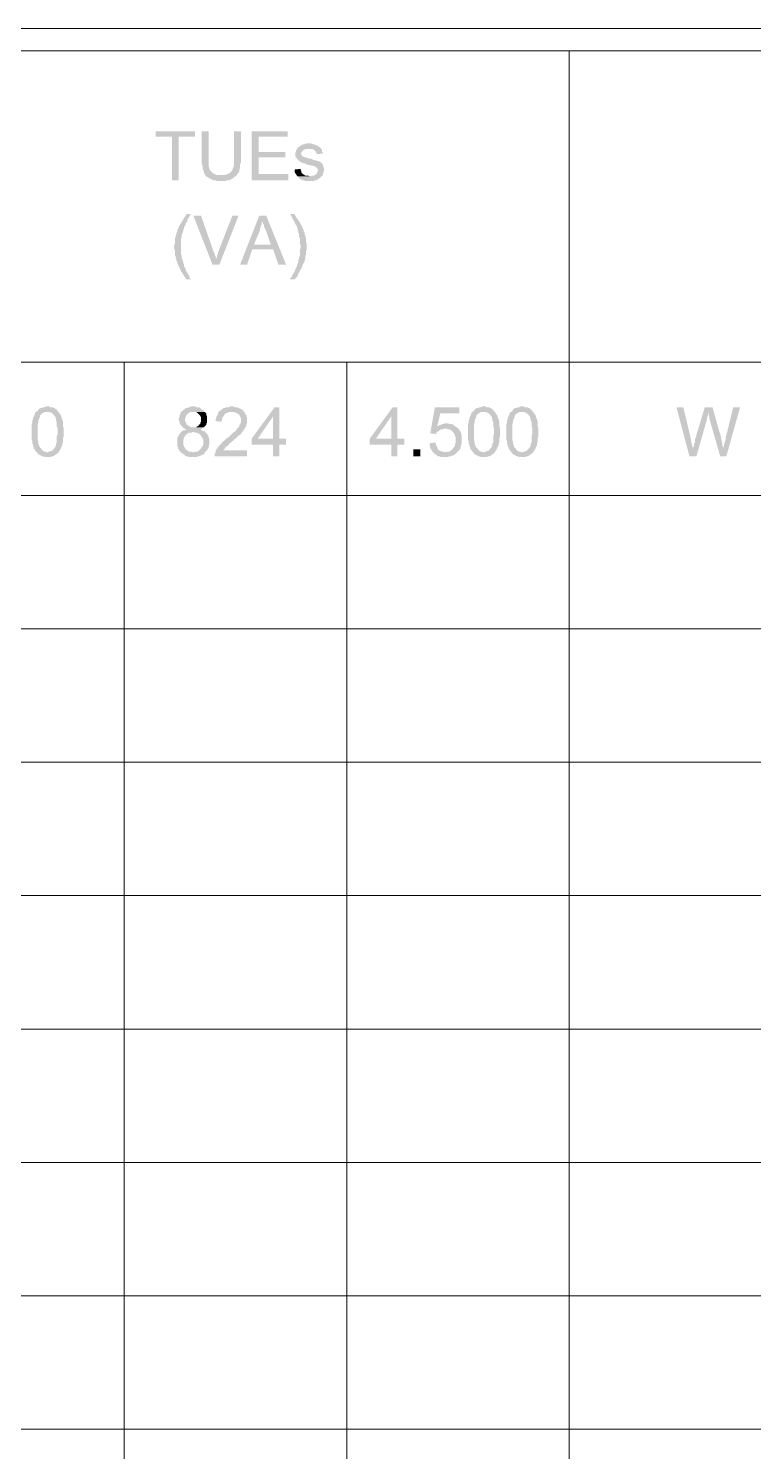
# Model space of a CAD drawing. Header units: inches. Extents: x 179598 to 179981, y 9195975 to 9196075.
# Drawn here: x 179719.105 to 179720.996, y 9196034.098 to 9196037.81 of the extents above; entities that cross this region are included whole.
import ezdxf

# ---------------------------------------------------------------- set-up
doc = ezdxf.new("R2010")
doc.units = ezdxf.units.IN
doc.header["$LTSCALE"] = 0.05
doc.header["$MEASUREMENT"] = 0
doc.linetypes.add('CONTINU', pattern=[0])
doc.layers.add('Cargas', color=150, linetype='Continuous', lineweight=30)

# ---------------------------------------------------------------- blocks, each defined once
blk = doc.blocks.new('QuadroCarga Model')
at = {"layer": 'Cargas', "linetype": 'CONTINU', "lineweight": 20, "transparency": 33554559}
for points in [[(7.4113, 7.6238), (7.4113, 7.6278), (7.4093, 7.6318), (7.4093, 7.6358), (7.4073, 7.6398), (7.4073, 7.6418), (7.4053, 7.6458), (7.4033, 7.6478), (7.4033, 7.6478), (7.3993, 7.6498), (7.3973, 7.6538), (7.3973, 7.6198), (7.3953, 7.6158), (7.3953, 7.6138), (7.3933, 7.6118), (7.3893, 7.6078), (7.3873, 7.6058), (7.3873, 7.6058), (7.3853, 7.6038), (7.3833, 7.6038), (7.3793, 7.6018), (7.3733, 7.6018), (7.3713, 7.5998), (7.3593, 7.5998), (7.3553, 7.5978), (7.3393, 7.5978), (7.3333, 7.5998), (7.3173, 7.5998), (7.3153, 7.6018), (7.3093, 7.6018), (7.3073, 7.6038), (7.3053, 7.6038), (7.3033, 7.6058), (7.3013, 7.6078), (7.2993, 7.6098), (7.2953, 7.6118), (7.2953, 7.6158), (7.2933, 7.6178), (7.2933, 7.6218), (7.2913, 7.6238), (7.2913, 7.6518), (7.2893, 7.6498), (7.2853, 7.6478), (7.2853, 7.6438), (7.2833, 7.6418), (7.2813, 7.6378), (7.2813, 7.6358), (7.2793, 7.6318), (7.2793, 7.6158), (7.2813, 7.6138), (7.2813, 7.6098), (7.2833, 7.6058), (7.2853, 7.6038), (7.2873, 7.6018), (7.2873, 7.5998), (7.2893, 7.5978), (7.2913, 7.5958), (7.2953, 7.5938), (7.2973, 7.5918), (7.3013, 7.5898), (7.3053, 7.5878), (7.3073, 7.5878), (7.3093, 7.5858), (7.3153, 7.5858), (7.3173, 7.5838), (7.3293, 7.5838), (7.3333, 7.5818), (7.3553, 7.5818), (7.3593, 7.5838), (7.3733, 7.5838), (7.3753, 7.5858), (7.3793, 7.5858), (7.3813, 7.5878), (7.3853, 7.5878), (7.3893, 7.5898), (7.3913, 7.5918), (7.3953, 7.5938), (7.3953, 7.5938), (7.3973, 7.5958), (7.3993, 7.5978), (7.4033, 7.5998), (7.4053, 7.6038), (7.4073, 7.6058), (7.4073, 7.6078), (7.4093, 7.6098), (7.4093, 7.6178), (7.4113, 7.6198)], [(7.3973, 7.6538), (7.3953, 7.6558), (7.3913, 7.6578), (7.3893, 7.6578), (7.3853, 7.6598), (7.3813, 7.6618), (7.3773, 7.6618), (7.3753, 7.6638), (7.3673, 7.6638), (7.3653, 7.6658), (7.3253, 7.6658), (7.3213, 7.6638), (7.3153, 7.6638), (7.3113, 7.6618), (7.3073, 7.6618), (7.3053, 7.6598), (7.3013, 7.6598), (7.2993, 7.6578), (7.2973, 7.6558), (7.2953, 7.6558), (7.2933, 7.6538), (7.2913, 7.6518), (7.2913, 7.6238), (7.2913, 7.6258), (7.2933, 7.6298), (7.2933, 7.6318), (7.2953, 7.6358), (7.2973, 7.6378), (7.2993, 7.6398), (7.3033, 7.6418), (7.3033, 7.6438), (7.3053, 7.6438), (7.3073, 7.6458), (7.3093, 7.6458), (7.3133, 7.6478), (7.3193, 7.6478), (7.3233, 7.6498), (7.3653, 7.6498), (7.3693, 7.6478), (7.3753, 7.6478), (7.3793, 7.6458), (7.3813, 7.6458), (7.3833, 7.6438), (7.3873, 7.6438), (7.3893, 7.6418), (7.3913, 7.6398), (7.3933, 7.6378), (7.3953, 7.6338), (7.3973, 7.6318), (7.3973, 7.6238)], [(8.1293, 7.2398), (8.1293, 7.3418), (8.1153, 7.3418), (8.1153, 7.2998), (8.0013, 7.2998), (8.0013, 7.2818), (8.1153, 7.2818), (8.1153, 7.2398)], [(7.3453, 7.2138), (7.3453, 7.2438), (7.3433, 7.2398), (7.3433, 7.2338), (7.3413, 7.2318), (7.3393, 7.2278), (7.3373, 7.2258), (7.3353, 7.2238), (7.3313, 7.2218), (7.3293, 7.2198), (7.3253, 7.2178), (7.3113, 7.2178), (7.3073, 7.2198), (7.3053, 7.2218), (7.3013, 7.2238), (7.2993, 7.2258), (7.2973, 7.2278), (7.2953, 7.2298), (7.2933, 7.2338), (7.2933, 7.2398), (7.2913, 7.2438), (7.2913, 7.2758), (7.2893, 7.2738), (7.2873, 7.2698), (7.2853, 7.2678), (7.2833, 7.2658), (7.2813, 7.2618), (7.2813, 7.2578), (7.2793, 7.2558), (7.2793, 7.2338), (7.2813, 7.2318), (7.2813, 7.2278), (7.2833, 7.2238), (7.2853, 7.2218), (7.2853, 7.2178), (7.2873, 7.2158), (7.2913, 7.2138), (7.2933, 7.2118), (7.2953, 7.2098), (7.2973, 7.2078), (7.3013, 7.2058), (7.3033, 7.2038), (7.3073, 7.2038), (7.3113, 7.2018), (7.3253, 7.2018), (7.3293, 7.2038), (7.3333, 7.2038), (7.3353, 7.2058), (7.3393, 7.2078), (7.3393, 7.2078), (7.3413, 7.2098)], [(7.4113, 7.2438), (7.4113, 7.2498), (7.4093, 7.2538), (7.4093, 7.2558), (7.4073, 7.2598), (7.4073, 7.2638), (7.4053, 7.2658), (7.4033, 7.2678), (7.4013, 7.2718), (7.3993, 7.2718), (7.3973, 7.2758), (7.3933, 7.2778), (7.3913, 7.2778), (7.3873, 7.2798), (7.3853, 7.2798), (7.3813, 7.2818), (7.3753, 7.2818), (7.3713, 7.2798), (7.3673, 7.2798), (7.3653, 7.2778), (7.3613, 7.2758), (7.3613, 7.2758), (7.3593, 7.2738), (7.3573, 7.2718), (7.3553, 7.2698), (7.3533, 7.2658), (7.3513, 7.2618), (7.3513, 7.2618), (7.3493, 7.2658), (7.3493, 7.2698), (7.3473, 7.2718), (7.3453, 7.2758), (7.3413, 7.2778), (7.3393, 7.2798), (7.3393, 7.2798), (7.3353, 7.2818), (7.3333, 7.2838), (7.3293, 7.2858), (7.3073, 7.2858), (7.3053, 7.2838), (7.3013, 7.2838), (7.2993, 7.2818), (7.2953, 7.2798), (7.2933, 7.2778), (7.2913, 7.2758), (7.2913, 7.2438), (7.2933, 7.2478), (7.2933, 7.2538), (7.2953, 7.2578), (7.2973, 7.2598), (7.2993, 7.2638), (7.3033, 7.2658), (7.3053, 7.2678), (7.3073, 7.2678), (7.3113, 7.2698), (7.3253, 7.2698), (7.3293, 7.2678), (7.3313, 7.2678), (7.3333, 7.2658), (7.3373, 7.2638), (7.3393, 7.2598), (7.3413, 7.2578), (7.3433, 7.2558), (7.3433, 7.2478), (7.3453, 7.2438), (7.3453, 7.2138), (7.3473, 7.2158), (7.3473, 7.2198), (7.3493, 7.2218), (7.3513, 7.2258), (7.3513, 7.2258), (7.3533, 7.2218), (7.3553, 7.2198), (7.3573, 7.2158), (7.3573, 7.2498), (7.3593, 7.2538), (7.3613, 7.2558), (7.3633, 7.2598), (7.3653, 7.2618), (7.3673, 7.2618), (7.3713, 7.2638), (7.3733, 7.2658), (7.3793, 7.2658), (7.3833, 7.2638), (7.3853, 7.2638), (7.3893, 7.2618), (7.3913, 7.2598), (7.3933, 7.2578), (7.3953, 7.2538), (7.3973, 7.2518), (7.3973, 7.2138), (7.4013, 7.2178), (7.4013, 7.2178), (7.4033, 7.2218), (7.4053, 7.2238), (7.4073, 7.2258), (7.4093, 7.2298), (7.4093, 7.2358), (7.4113, 7.2398)], [(7.9133, 7.2498), (7.9133, 7.2618), (7.9113, 7.2618), (7.9093, 7.2638), (7.9053, 7.2658), (7.9033, 7.2678), (7.8993, 7.2698), (7.8953, 7.2718), (7.8933, 7.2738), (7.8893, 7.2758), (7.8873, 7.2778), (7.8833, 7.2798), (7.8813, 7.2818), (7.8773, 7.2818), (7.8753, 7.2838), (7.8713, 7.2858), (7.8673, 7.2858), (7.8673, 7.2858), (7.8633, 7.2878), (7.8593, 7.2878), (7.8573, 7.2898), (7.8533, 7.2898), (7.8493, 7.2918), (7.8353, 7.2918), (7.8313, 7.2938), (7.8273, 7.2938), (7.8233, 7.2938), (7.8193, 7.2918), (7.8053, 7.2918), (7.8033, 7.2898), (7.7993, 7.2898), (7.7953, 7.2878), (7.7913, 7.2878), (7.7893, 7.2858), (7.7853, 7.2858), (7.7813, 7.2838), (7.7813, 7.2838), (7.7773, 7.2818), (7.7733, 7.2798), (7.7693, 7.2778), (7.7673, 7.2778), (7.7633, 7.2758), (7.7613, 7.2738), (7.7573, 7.2718), (7.7553, 7.2698), (7.7513, 7.2678), (7.7493, 7.2658), (7.7453, 7.2638), (7.7433, 7.2618), (7.7433, 7.2498), (7.7473, 7.2538), (7.7513, 7.2538), (7.7533, 7.2558), (7.7573, 7.2578), (7.7613, 7.2598), (7.7633, 7.2618), (7.7673, 7.2638), (7.7713, 7.2638), (7.7733, 7.2658), (7.7773, 7.2678), (7.7813, 7.2678), (7.7853, 7.2698), (7.7873, 7.2698), (7.7913, 7.2718), (7.7953, 7.2718), (7.7973, 7.2738), (7.8053, 7.2738), (7.8073, 7.2758), (7.8493, 7.2758), (7.8533, 7.2738), (7.8613, 7.2738), (7.8633, 7.2718), (7.8653, 7.2718), (7.8693, 7.2698), (7.8733, 7.2698), (7.8753, 7.2678), (7.8793, 7.2678), (7.8833, 7.2658), (7.8853, 7.2638), (7.8893, 7.2638), (7.8913, 7.2618), (7.8933, 7.2598), (7.8973, 7.2598), (7.9013, 7.2578), (7.9033, 7.2558), (7.9073, 7.2538)], [(7.3973, 7.2138), (7.3973, 7.2438), (7.3973, 7.2378), (7.3953, 7.2338), (7.3933, 7.2318), (7.3913, 7.2298), (7.3893, 7.2278), (7.3873, 7.2258), (7.3833, 7.2238), (7.3713, 7.2238), (7.3693, 7.2258), (7.3653, 7.2258), (7.3633, 7.2298), (7.3613, 7.2298), (7.3593, 7.2338), (7.3573, 7.2358), (7.3573, 7.2438), (7.3573, 7.2158), (7.3593, 7.2138), (7.3613, 7.2118), (7.3633, 7.2098), (7.3673, 7.2098), (7.3693, 7.2078), (7.3853, 7.2078), (7.3893, 7.2098), (7.3933, 7.2098), (7.3953, 7.2118)], [(7.9093, 7.2238), (7.9093, 7.2438), (7.7813, 7.1938), (7.7953, 7.1838), (7.7953, 7.1838), (7.7993, 7.1858), (7.8033, 7.1858), (7.8053, 7.1878), (7.8093, 7.1878), (7.8133, 7.1898), (7.8173, 7.1918)], [(8.1293, 7.1198), (8.1293, 7.1378), (8.0393, 7.1378), (8.0353, 7.1398), (8.0333, 7.1398), (8.0293, 7.1418), (8.0273, 7.1418), (8.0253, 7.1438), (8.0233, 7.1458), (8.0233, 7.1458), (8.0213, 7.1478), (8.0193, 7.1498), (8.0173, 7.1538), (8.0173, 7.1558), (8.0153, 7.1598), (8.0153, 7.1718), (8.0133, 7.2118), (8.0113, 7.2098), (8.0093, 7.2058), (8.0073, 7.2038), (8.0053, 7.1998), (8.0053, 7.1978), (8.0033, 7.1958), (8.0013, 7.1918), (8.0013, 7.1858), (7.9993, 7.1818), (7.9993, 7.1598), (8.0013, 7.1558), (8.0013, 7.1498), (8.0033, 7.1458), (8.0053, 7.1438), (8.0073, 7.1398), (8.0073, 7.1398), (8.0093, 7.1378), (8.0113, 7.1338), (8.0133, 7.1318), (8.0153, 7.1298), (8.0193, 7.1278), (8.0213, 7.1258), (8.0253, 7.1238), (8.0293, 7.1238), (8.0333, 7.1218), (8.0433, 7.1218), (8.0473, 7.1198), (8.0553, 7.1198)], [(8.1293, 7.2038), (8.1293, 7.2218), (8.0553, 7.2218), (8.0433, 7.2218), (8.0393, 7.2198), (8.0313, 7.2198), (8.0293, 7.2178), (8.0253, 7.2178), (8.0233, 7.2158), (8.0193, 7.2158), (8.0173, 7.2138), (8.0133, 7.2118), (8.0153, 7.1718), (8.0153, 7.1838), (8.0173, 7.1878), (8.0193, 7.1898), (8.0193, 7.1938), (8.0233, 7.1958), (8.0253, 7.1978), (8.0273, 7.1998), (8.0313, 7.2018), (8.0333, 7.2018), (8.0373, 7.2038), (8.0553, 7.2038)], [(7.3973, 7.1118), (7.3973, 7.1438), (7.3973, 7.1378), (7.3953, 7.1358), (7.3953, 7.1318), (7.3933, 7.1298), (7.3913, 7.1258), (7.3913, 7.1258), (7.3893, 7.1238), (7.3853, 7.1218), (7.3813, 7.1198), (7.3693, 7.1198), (7.3653, 7.1218), (7.3633, 7.1238), (7.3593, 7.1238), (7.3553, 7.1278), (7.3553, 7.1278), (7.3533, 7.1298), (7.3493, 7.1318), (7.3473, 7.1338), (7.3453, 7.1358), (7.3433, 7.1398), (7.3413, 7.1418), (7.3373, 7.1458), (7.3353, 7.1478), (7.3313, 7.1518), (7.3293, 7.1558), (7.3273, 7.1578), (7.3233, 7.1618), (7.3213, 7.1638), (7.3193, 7.1678), (7.3153, 7.1698), (7.3133, 7.1718), (7.3113, 7.1738), (7.3093, 7.1758), (7.3073, 7.1778), (7.3053, 7.1798), (7.3013, 7.1818), (7.2993, 7.1838), (7.2953, 7.1858), (7.2913, 7.1858), (7.2913, 7.1858), (7.2893, 7.1878), (7.2813, 7.1878), (7.2813, 7.1038), (7.2973, 7.1038), (7.2973, 7.1658), (7.2993, 7.1638), (7.3013, 7.1618), (7.3053, 7.1598), (7.3053, 7.1578), (7.3073, 7.1578), (7.3093, 7.1538), (7.3113, 7.1518), (7.3153, 7.1498), (7.3173, 7.1458), (7.3213, 7.1418), (7.3213, 7.1398), (7.3253, 7.1378), (7.3273, 7.1338), (7.3313, 7.1298), (7.3333, 7.1278), (7.3353, 7.1258), (7.3373, 7.1218), (7.3393, 7.1198), (7.3413, 7.1178), (7.3433, 7.1178), (7.3453, 7.1158), (7.3473, 7.1138), (7.3513, 7.1118), (7.3533, 7.1098), (7.3573, 7.1078), (7.3593, 7.1058), (7.3653, 7.1058), (7.3673, 7.1038), (7.3753, 7.1038), (7.3833, 7.1038), (7.3853, 7.1058), (7.3893, 7.1058), (7.3913, 7.1078), (7.3953, 7.1098)], [(7.4113, 7.1438), (7.4113, 7.1478), (7.4093, 7.1518), (7.4093, 7.1578), (7.4073, 7.1618), (7.4073, 7.1638), (7.4053, 7.1678), (7.4033, 7.1698), (7.4013, 7.1718), (7.3993, 7.1758), (7.3973, 7.1778), (7.3933, 7.1798), (7.3913, 7.1798), (7.3873, 7.1818), (7.3853, 7.1838), (7.3813, 7.1838), (7.3773, 7.1858), (7.3733, 7.1858), (7.3713, 7.1698), (7.3753, 7.1698), (7.3793, 7.1678), (7.3833, 7.1678), (7.3853, 7.1658), (7.3873, 7.1638), (7.3913, 7.1618), (7.3933, 7.1598), (7.3933, 7.1578), (7.3953, 7.1538), (7.3973, 7.1518), (7.3973, 7.1118), (7.4013, 7.1138), (7.4013, 7.1138), (7.4033, 7.1178), (7.4053, 7.1198), (7.4053, 7.1218), (7.4073, 7.1258), (7.4093, 7.1278), (7.4093, 7.1358), (7.4113, 7.1398)], [(7.9093, 7.1258), (7.9093, 7.1418), (7.8173, 7.1778), (7.8153, 7.1778), (7.8133, 7.1798), (7.8093, 7.1798), (7.8053, 7.1818), (7.8013, 7.1818), (7.7993, 7.1838), (7.7953, 7.1838), (7.7813, 7.1938), (7.7813, 7.1758)], [(7.4093, 7.0198), (7.4093, 7.0318), (7.3273, 7.0918), (7.3113, 7.0918), (7.3113, 7.0358), (7.2813, 7.0358), (7.2813, 7.0198), (7.3113, 7.0198), (7.3113, 7.0018), (7.3273, 7.0018), (7.3273, 7.0758), (7.3853, 7.0358)], [(7.9093, 7.0538), (7.9093, 7.0718), (7.7813, 7.1218), (7.7813, 7.1038), (7.8213, 7.0898), (7.8213, 7.0358), (7.8333, 7.0858), (7.8713, 7.0698), (7.8753, 7.0698), (7.8793, 7.0678), (7.8833, 7.0678), (7.8853, 7.0658), (7.8893, 7.0658), (7.8933, 7.0638), (7.8973, 7.0638)], [(8.1293, 6.9978), (8.1293, 7.0918), (8.0013, 7.0918), (8.0013, 6.9958), (8.0173, 6.9958), (8.0173, 7.0738), (8.0613, 7.0738), (8.0613, 7.0038), (8.0753, 7.0038), (8.0753, 7.0738), (8.1153, 7.0738), (8.1153, 6.9978)], [(7.4093, 7.0198), (7.3853, 7.0358), (7.3273, 7.0358), (7.3273, 7.0758), (7.3273, 7.0198)], [(7.9093, 7.0538), (7.8973, 7.0638), (7.8933, 7.0638), (7.8913, 7.0618), (7.8873, 7.0618), (7.8853, 7.0598), (7.8813, 7.0598), (7.8773, 7.0578), (7.8733, 7.0558), (7.8693, 7.0538), (7.8333, 7.0418), (7.8333, 7.0858), (7.8213, 7.0358), (7.7813, 7.0218), (7.7813, 7.0018)], [(7.9133, 6.9798), (7.9133, 6.9918), (7.9113, 6.9898), (7.9073, 6.9878), (7.9033, 6.9858), (7.8993, 6.9838), (7.8953, 6.9818), (7.8933, 6.9798), (7.8913, 6.9798), (7.8873, 6.9778), (7.8853, 6.9758), (7.8853, 6.9758), (7.8813, 6.9738), (7.8773, 6.9738), (7.8753, 6.9718), (7.8713, 6.9718), (7.8673, 6.9698), (7.8633, 6.9698), (7.8613, 6.9678), (7.8533, 6.9678), (7.8493, 6.9658), (7.8353, 6.9658), (7.8313, 6.9638), (7.8273, 6.9638), (7.8233, 6.9638), (7.8213, 6.9658), (7.8033, 6.9658), (7.8013, 6.9678), (7.7973, 6.9678), (7.7933, 6.9698), (7.7873, 6.9698), (7.7833, 6.9718), (7.7793, 6.9738), (7.7773, 6.9738), (7.7733, 6.9758), (7.7693, 6.9778), (7.7673, 6.9778), (7.7633, 6.9798), (7.7593, 6.9818), (7.7573, 6.9838), (7.7533, 6.9858), (7.7493, 6.9878), (7.7473, 6.9898), (7.7433, 6.9918), (7.7433, 6.9798), (7.7453, 6.9778), (7.7473, 6.9758), (7.7493, 6.9738), (7.7533, 6.9718), (7.7553, 6.9698), (7.7593, 6.9698), (7.7613, 6.9678), (7.7653, 6.9658), (7.7693, 6.9638), (7.7713, 6.9618), (7.7753, 6.9598), (7.7793, 6.9598), (7.7813, 6.9578), (7.7833, 6.9578), (7.7853, 6.9558), (7.7893, 6.9538), (7.7933, 6.9538), (7.7953, 6.9518), (7.8033, 6.9518), (7.8073, 6.9498), (7.8173, 6.9498), (7.8213, 6.9478), (7.8373, 6.9478), (7.8393, 6.9498), (7.8513, 6.9498), (7.8553, 6.9518), (7.8573, 6.9518), (7.8613, 6.9538), (7.8653, 6.9538), (7.8673, 6.9558), (7.8713, 6.9558), (7.8753, 6.9578), (7.8773, 6.9598), (7.8813, 6.9598), (7.8833, 6.9618), (7.8873, 6.9638), (7.8913, 6.9658), (7.8933, 6.9678), (7.8973, 6.9698), (7.8993, 6.9718), (7.9033, 6.9738), (7.9053, 6.9758), (7.9093, 6.9778)], [(8.0313, 6.9638), (8.0293, 6.9798), (8.0233, 6.9798), (8.0193, 6.9778), (8.0173, 6.9758), (8.0133, 6.9738), (8.0113, 6.9718), (8.0113, 6.9398), (8.0133, 6.9438), (8.0133, 6.9518), (8.0153, 6.9538), (8.0173, 6.9578), (8.0193, 6.9598), (8.0213, 6.9618), (8.0253, 6.9618), (8.0273, 6.9638)], [(8.0853, 6.9738), (8.0813, 6.9738), (8.0793, 6.9758), (8.0773, 6.9758), (8.0733, 6.9778), (8.0633, 6.9778), (8.0613, 6.9758), (8.0573, 6.9738), (8.0553, 6.9718), (8.0533, 6.9698), (8.0513, 6.9678), (8.0493, 6.9638), (8.0493, 6.9638), (8.0473, 6.9618), (8.0473, 6.9598), (8.0453, 6.9558), (8.0453, 6.9518), (8.0433, 6.9498), (8.0413, 6.9438), (8.0413, 6.9398), (8.0393, 6.9358), (8.0393, 6.9318), (8.0373, 6.9278), (8.0373, 6.9258), (8.0353, 6.9238), (8.0333, 6.9218), (8.0313, 6.9198), (8.0233, 6.9198), (8.0193, 6.9218), (8.0173, 6.9238), (8.0153, 6.9258), (8.0133, 6.9298), (8.0133, 6.9358), (8.0113, 6.9398), (8.0113, 6.9718), (8.0093, 6.9698), (8.0073, 6.9678), (8.0053, 6.9678), (8.0053, 6.9658), (8.0033, 6.9618), (8.0013, 6.9598), (8.0013, 6.9558), (7.9993, 6.9518), (7.9993, 6.9298), (8.0013, 6.9278), (8.0013, 6.9238), (8.0033, 6.9198), (8.0053, 6.9178), (8.0073, 6.9138), (8.0093, 6.9118), (8.0113, 6.9098), (8.0133, 6.9078), (8.0153, 6.9058), (8.0193, 6.9058), (8.0213, 6.9038), (8.0253, 6.9038), (8.0293, 6.9018), (8.0293, 6.9018), (8.0333, 6.9038), (8.0353, 6.9038), (8.0393, 6.9058), (8.0413, 6.9058), (8.0453, 6.9078), (8.0473, 6.9098), (8.0493, 6.9138), (8.0513, 6.9178), (8.0513, 6.9218), (8.0533, 6.9238), (8.0533, 6.9278), (8.0553, 6.9318), (8.0573, 6.9358), (8.0573, 6.9398), (8.0593, 6.9458), (8.0613, 6.9498), (8.0613, 6.9538), (8.0633, 6.9578), (8.0653, 6.9598), (8.0673, 6.9618), (8.0753, 6.9618), (8.0773, 6.9598), (8.0793, 6.9578), (8.0813, 6.9558), (8.0813, 6.9538), (8.0833, 6.9498), (8.0833, 6.9418)], [(8.0973, 6.9438), (8.0973, 6.9498), (8.0953, 6.9538), (8.0953, 6.9578), (8.0933, 6.9618), (8.0913, 6.9638), (8.0893, 6.9678), (8.0893, 6.9678), (8.0873, 6.9698), (8.0853, 6.9738), (8.0833, 6.9418), (8.0833, 6.9338), (8.0813, 6.9298), (8.0793, 6.9278), (8.0773, 6.9258), (8.0753, 6.9238), (8.0713, 6.9218), (8.0693, 6.9218), (8.0713, 6.9058), (8.0713, 6.9058), (8.0753, 6.9078), (8.0793, 6.9078), (8.0833, 6.9098), (8.0853, 6.9118), (8.0853, 6.9118), (8.0873, 6.9138), (8.0893, 6.9178), (8.0913, 6.9198), (8.0933, 6.9238), (8.0933, 6.9258), (8.0953, 6.9278), (8.0953, 6.9318), (8.0973, 6.9358), (8.0973, 6.9398)], [(7.4093, 6.7118), (7.4093, 6.7238), (7.3273, 6.7838), (7.3113, 6.7838), (7.3113, 6.7278), (7.2813, 6.7278), (7.2813, 6.7118), (7.3113, 6.7118), (7.3113, 6.6938), (7.3273, 6.6938), (7.3273, 6.7678), (7.3853, 6.7278)], [(7.4093, 6.7118), (7.3853, 6.7278), (7.3273, 6.7278), (7.3273, 6.7678), (7.3273, 6.7118)], [(7.2813, 6.6518), (7.2993, 6.6518), (7.2993, 6.6698), (7.2813, 6.6698)], [(7.3173, 6.6118), (7.3153, 6.6278), (7.3093, 6.6278), (7.3053, 6.6258), (7.3033, 6.6258), (7.2993, 6.6238), (7.2973, 6.6218), (7.2933, 6.6198), (7.2913, 6.6178), (7.2893, 6.6158), (7.2873, 6.6138), (7.2853, 6.6098), (7.2833, 6.6078), (7.2813, 6.6058), (7.2813, 6.6018), (7.2793, 6.5978), (7.2793, 6.5798), (7.2813, 6.5758), (7.2813, 6.5718), (7.2833, 6.5698), (7.2833, 6.5658), (7.2853, 6.5638), (7.2873, 6.5598), (7.2893, 6.5578), (7.2913, 6.5558), (7.2913, 6.5878), (7.2933, 6.5898), (7.2933, 6.5938), (7.2953, 6.5978), (7.2953, 6.5998), (7.2973, 6.6038), (7.2993, 6.6058), (7.3033, 6.6078), (7.3053, 6.6078), (7.3093, 6.6098), (7.3133, 6.6118)], [(7.4093, 6.5498), (7.4093, 6.6138), (7.3413, 6.6258), (7.3393, 6.6098), (7.3433, 6.6098), (7.3453, 6.6078), (7.3473, 6.6038), (7.3493, 6.6018), (7.3493, 6.6018), (7.3513, 6.5978), (7.3513, 6.5938), (7.3533, 6.5918), (7.3533, 6.5878), (7.3553, 6.5538), (7.3553, 6.5538), (7.3573, 6.5578), (7.3593, 6.6078), (7.3933, 6.5998), (7.3933, 6.5498)], [(7.3673, 6.5838), (7.3673, 6.5878), (7.3653, 6.5918), (7.3653, 6.5938), (7.3633, 6.5978), (7.3633, 6.6018), (7.3613, 6.6038), (7.3593, 6.6078), (7.3573, 6.5578), (7.3593, 6.5598), (7.3613, 6.5638), (7.3633, 6.5658), (7.3653, 6.5698), (7.3653, 6.5758), (7.3673, 6.5798)], [(7.3553, 6.5538), (7.3533, 6.5878), (7.3533, 6.5818), (7.3513, 6.5798), (7.3513, 6.5758), (7.3493, 6.5718), (7.3473, 6.5698), (7.3453, 6.5678), (7.3433, 6.5658), (7.3413, 6.5638), (7.3373, 6.5618), (7.3353, 6.5618), (7.3313, 6.5598), (7.3233, 6.5598), (7.3153, 6.5598), (7.3133, 6.5618), (7.3093, 6.5618), (7.3053, 6.5638), (7.3033, 6.5658), (7.3013, 6.5678), (7.2993, 6.5678), (7.2973, 6.5718), (7.2953, 6.5738), (7.2933, 6.5758), (7.2933, 6.5838), (7.2913, 6.5878), (7.2913, 6.5558), (7.2953, 6.5538), (7.2953, 6.5518), (7.2973, 6.5498), (7.3013, 6.5478), (7.3033, 6.5478), (7.3073, 6.5458), (7.3113, 6.5458), (7.3133, 6.5438), (7.3373, 6.5438), (7.3413, 6.5458), (7.3433, 6.5458), (7.3473, 6.5478), (7.3493, 6.5498), (7.3533, 6.5518)], [(7.4113, 6.4858), (7.4113, 6.4898), (7.4093, 6.4938), (7.4093, 6.4978), (7.4073, 6.5018), (7.4073, 6.5038), (7.4053, 6.5078), (7.4033, 6.5098), (7.4033, 6.5098), (7.3993, 6.5118), (7.3973, 6.5158), (7.3973, 6.4818), (7.3953, 6.4778), (7.3953, 6.4758), (7.3933, 6.4738), (7.3893, 6.4698), (7.3873, 6.4678), (7.3873, 6.4678), (7.3853, 6.4658), (7.3833, 6.4658), (7.3793, 6.4638), (7.3733, 6.4638), (7.3713, 6.4618), (7.3593, 6.4618), (7.3553, 6.4598), (7.3393, 6.4598), (7.3333, 6.4618), (7.3173, 6.4618), (7.3153, 6.4638), (7.3093, 6.4638), (7.3073, 6.4658), (7.3053, 6.4658), (7.3033, 6.4678), (7.3013, 6.4698), (7.2993, 6.4718), (7.2953, 6.4738), (7.2953, 6.4778), (7.2933, 6.4798), (7.2933, 6.4838), (7.2913, 6.4858), (7.2913, 6.5138), (7.2893, 6.5118), (7.2853, 6.5098), (7.2853, 6.5058), (7.2833, 6.5038), (7.2813, 6.4998), (7.2813, 6.4978), (7.2793, 6.4938), (7.2793, 6.4778), (7.2813, 6.4758), (7.2813, 6.4718), (7.2833, 6.4678), (7.2853, 6.4658), (7.2873, 6.4638), (7.2873, 6.4618), (7.2893, 6.4598), (7.2913, 6.4578), (7.2953, 6.4558), (7.2973, 6.4538), (7.3013, 6.4518), (7.3053, 6.4498), (7.3073, 6.4498), (7.3093, 6.4478), (7.3153, 6.4478), (7.3173, 6.4458), (7.3293, 6.4458), (7.3333, 6.4438), (7.3553, 6.4438), (7.3593, 6.4458), (7.3733, 6.4458), (7.3753, 6.4478), (7.3793, 6.4478), (7.3813, 6.4498), (7.3853, 6.4498), (7.3893, 6.4518), (7.3913, 6.4538), (7.3953, 6.4558), (7.3953, 6.4558), (7.3973, 6.4578), (7.3993, 6.4598), (7.4033, 6.4618), (7.4053, 6.4658), (7.4073, 6.4678), (7.4073, 6.4698), (7.4093, 6.4718), (7.4093, 6.4798), (7.4113, 6.4818)], [(7.3973, 6.5158), (7.3953, 6.5178), (7.3913, 6.5198), (7.3893, 6.5198), (7.3853, 6.5218), (7.3813, 6.5238), (7.3773, 6.5238), (7.3753, 6.5258), (7.3673, 6.5258), (7.3653, 6.5278), (7.3253, 6.5278), (7.3213, 6.5258), (7.3153, 6.5258), (7.3113, 6.5238), (7.3073, 6.5238), (7.3053, 6.5218), (7.3013, 6.5218), (7.2993, 6.5198), (7.2973, 6.5178), (7.2953, 6.5178), (7.2933, 6.5158), (7.2913, 6.5138), (7.2913, 6.4858), (7.2913, 6.4878), (7.2933, 6.4918), (7.2933, 6.4938), (7.2953, 6.4978), (7.2973, 6.4998), (7.2993, 6.5018), (7.3033, 6.5038), (7.3033, 6.5058), (7.3053, 6.5058), (7.3073, 6.5078), (7.3093, 6.5078), (7.3133, 6.5098), (7.3193, 6.5098), (7.3233, 6.5118), (7.3653, 6.5118), (7.3693, 6.5098), (7.3753, 6.5098), (7.3793, 6.5078), (7.3813, 6.5078), (7.3833, 6.5058), (7.3873, 6.5058), (7.3893, 6.5038), (7.3913, 6.5018), (7.3933, 6.4998), (7.3953, 6.4958), (7.3973, 6.4938), (7.3973, 6.4858)], [(7.3973, 6.4158), (7.3953, 6.4178), (7.3913, 6.4198), (7.3893, 6.4198), (7.3853, 6.4218), (7.3813, 6.4238), (7.3773, 6.4238), (7.3753, 6.4258), (7.3673, 6.4258), (7.3653, 6.4278), (7.3253, 6.4278), (7.3213, 6.4258), (7.3153, 6.4258), (7.3113, 6.4238), (7.3073, 6.4238), (7.3053, 6.4218), (7.3013, 6.4218), (7.2993, 6.4198), (7.2973, 6.4178), (7.2953, 6.4178), (7.2933, 6.4158), (7.2913, 6.4138), (7.2913, 6.3858), (7.2913, 6.3878), (7.2933, 6.3918), (7.2933, 6.3938), (7.2953, 6.3978), (7.2973, 6.3998), (7.2993, 6.4018), (7.3033, 6.4038), (7.3033, 6.4058), (7.3053, 6.4058), (7.3073, 6.4078), (7.3093, 6.4078), (7.3133, 6.4098), (7.3193, 6.4098), (7.3233, 6.4118), (7.3653, 6.4118), (7.3693, 6.4098), (7.3753, 6.4098), (7.3793, 6.4078), (7.3813, 6.4078), (7.3833, 6.4058), (7.3873, 6.4058), (7.3893, 6.4038), (7.3913, 6.4018), (7.3933, 6.3998), (7.3953, 6.3958), (7.3973, 6.3938), (7.3973, 6.3858)], [(7.4113, 6.3858), (7.4113, 6.3898), (7.4093, 6.3938), (7.4093, 6.3978), (7.4073, 6.4018), (7.4073, 6.4038), (7.4053, 6.4078), (7.4033, 6.4098), (7.4033, 6.4098), (7.3993, 6.4118), (7.3973, 6.4158), (7.3973, 6.3818), (7.3953, 6.3778), (7.3953, 6.3758), (7.3933, 6.3738), (7.3893, 6.3698), (7.3873, 6.3678), (7.3873, 6.3678), (7.3853, 6.3658), (7.3833, 6.3658), (7.3793, 6.3638), (7.3733, 6.3638), (7.3713, 6.3618), (7.3593, 6.3618), (7.3553, 6.3598), (7.3393, 6.3598), (7.3333, 6.3618), (7.3173, 6.3618), (7.3153, 6.3638), (7.3093, 6.3638), (7.3073, 6.3658), (7.3053, 6.3658), (7.3033, 6.3678), (7.3013, 6.3698), (7.2993, 6.3718), (7.2953, 6.3738), (7.2953, 6.3778), (7.2933, 6.3798), (7.2933, 6.3838), (7.2913, 6.3858), (7.2913, 6.4138), (7.2893, 6.4118), (7.2853, 6.4098), (7.2853, 6.4058), (7.2833, 6.4038), (7.2813, 6.3998), (7.2813, 6.3978), (7.2793, 6.3938), (7.2793, 6.3778), (7.2813, 6.3758), (7.2813, 6.3718), (7.2833, 6.3678), (7.2853, 6.3658), (7.2873, 6.3638), (7.2873, 6.3618), (7.2893, 6.3598), (7.2913, 6.3578), (7.2953, 6.3558), (7.2973, 6.3538), (7.3013, 6.3518), (7.3053, 6.3498), (7.3073, 6.3498), (7.3093, 6.3478), (7.3153, 6.3478), (7.3173, 6.3458), (7.3293, 6.3458), (7.3333, 6.3438), (7.3553, 6.3438), (7.3593, 6.3458), (7.3733, 6.3458), (7.3753, 6.3478), (7.3793, 6.3478), (7.3813, 6.3498), (7.3853, 6.3498), (7.3893, 6.3518), (7.3913, 6.3538), (7.3953, 6.3558), (7.3953, 6.3558), (7.3973, 6.3578), (7.3993, 6.3598), (7.4033, 6.3618), (7.4053, 6.3658), (7.4073, 6.3678), (7.4073, 6.3698), (7.4093, 6.3718), (7.4093, 6.3798), (7.4113, 6.3818)], [(7.4093, 5.9658), (7.4093, 5.9838), (7.2813, 5.9498), (7.2993, 5.9418), (7.3073, 5.9418), (7.3113, 5.9438), (7.3153, 5.9438), (7.3193, 5.9458), (7.3253, 5.9458)], [(7.4093, 5.8898), (7.4093, 5.9098), (7.3233, 5.9358), (7.3173, 5.9358), (7.3133, 5.9378), (7.3093, 5.9378), (7.3053, 5.9398), (7.2993, 5.9418), (7.2813, 5.9498), (7.2813, 5.9318), (7.3793, 5.9038), (7.3833, 5.9038), (7.3873, 5.9018), (7.3953, 5.9018)], [(7.4093, 5.8898), (7.3953, 5.9018), (7.3933, 5.8998), (7.3893, 5.8998), (7.3853, 5.8978), (7.3793, 5.8978), (7.2813, 5.8698), (7.2993, 5.8618), (7.3053, 5.8618), (7.3093, 5.8638), (7.3153, 5.8638), (7.3193, 5.8658), (7.3233, 5.8658), (7.3273, 5.8678), (7.3333, 5.8678), (7.3373, 5.8698), (7.3413, 5.8698), (7.3453, 5.8718)], [(7.4093, 5.8178), (7.4093, 5.8358), (7.3273, 5.8558), (7.3233, 5.8558), (7.3193, 5.8578), (7.3153, 5.8578), (7.3133, 5.8598), (7.3053, 5.8598), (7.3033, 5.8618), (7.2993, 5.8618), (7.2813, 5.8698), (7.2813, 5.8538)]]:
    blk.add_hatch(color=256, dxfattribs=at).paths.add_polyline_path(points)
at = {"layer": 'Cargas', "linetype": 'CONTINU', "lineweight": 5}
for points in [[(0.7633, -1.7642), (8.3973, -1.7642), (8.3973, 11.2878), (0.7633, 11.2878)], [(1.6113, -1.7062), (8.3393, -1.7062), (8.3393, 11.2298), (1.6113, 11.2298)]]:
    blk.add_lwpolyline(points, close=True, dxfattribs=at)
for points in [[(4.7433, 11.2298), (4.7433, -1.7062)], [(5.0913, 11.2298), (5.0913, -1.7062)], [(5.4393, 11.2298), (5.4393, -1.7062)], [(5.7873, 11.2298), (5.7873, -1.7062)], [(6.1353, 11.2298), (6.1353, -1.7062)], [(6.4833, 11.2298), (6.4833, -1.7062)], [(6.8313, 11.2298), (6.8313, -1.7062)], [(7.1793, 11.2298), (7.1793, -1.7062)], [(7.5273, 10.5338), (7.5273, 0.5558)], [(7.5273, 7.4238), (1.6113, 7.4238)], [(7.5273, 6.8438), (1.6113, 6.8438)], [(8.3393, 6.2638), (1.6113, 6.2638)]]:
    blk.add_lwpolyline(points, dxfattribs=at)

msp = doc.modelspace()

# ---------------------------------------------------------------- block references
at = {"layer": 'Cargas', "linetype": 'CONTINU', "lineweight": 20, "rotation": 90}
msp.add_blockref('QuadroCarga Model', (179726.7787, 9196029.4123), dxfattribs=at)

doc.saveas('drawing.dxf')
